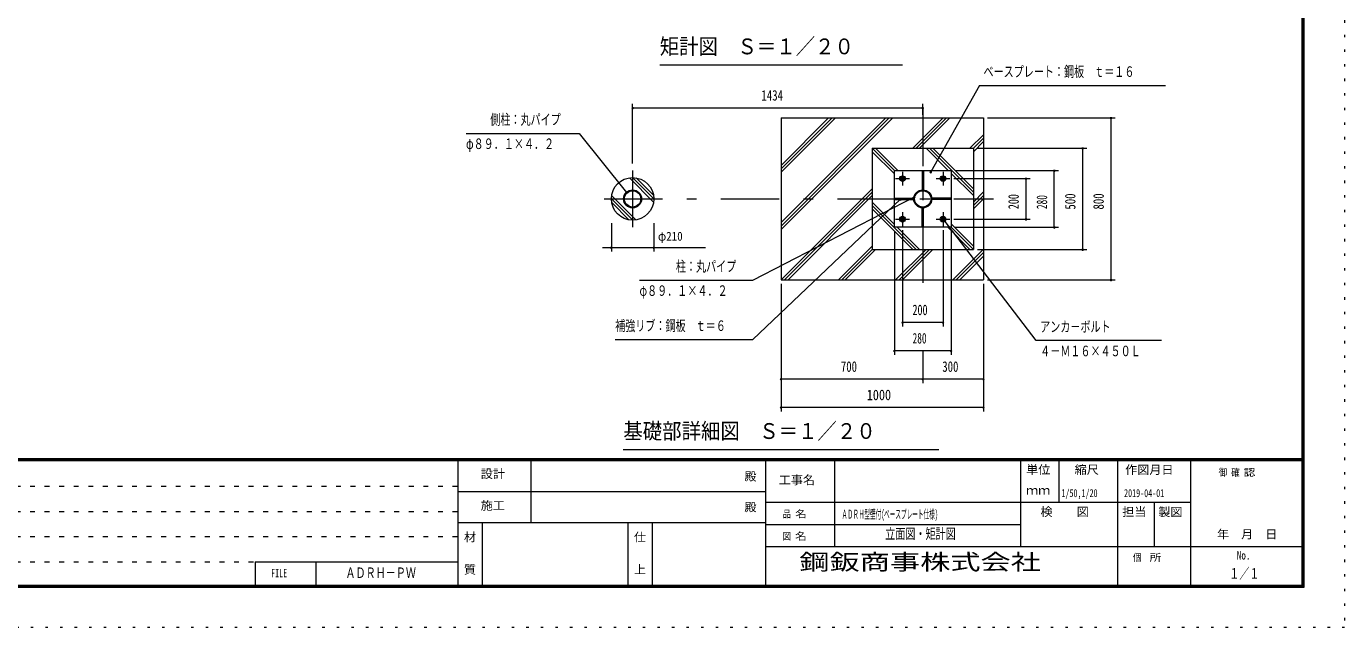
# Model space of a CAD drawing. Units: millimetres, scale not verified, with parts at other scales. Extents: x -26655 to 26659, y -10500 to 10500.
# Drawn here: x 10373 to 26659, y -10500 to -3075 of the extents above; entities that cross this region are included whole.
import ezdxf
from ezdxf.enums import TextEntityAlignment as Align

# ---------------------------------------------------------------- set-up
doc = ezdxf.new("R2010")
doc.units = ezdxf.units.MM
doc.header["$LTSCALE"] = 60
for name, pattern in [('USER1', [3, 1, -2]), ('USER3', [24, 12, -5, 2, -5]), ('USER4', [3, 0.5, -2.5])]:
    doc.linetypes.add(name, pattern=pattern)
doc.layers.add('0-1_0-F1TEXT', color=7, linetype='Continuous')
doc.layers.add('0-E_2-5DIM', color=7, linetype='Continuous')
for name, color, linetype, lineweight in [('0-6_2-02BOLD', 7, 'Continuous', 18), ('0-8_2-22CENTER', 3, 'USER3', 18), ('0-9_2-42THIN', 4, 'Continuous', 18), ('0-A_2-52DIM', 3, 'Continuous', 18), ('0-B_2-62HATCH', 2, 'Continuous', 18), ('0-C_F-F1PAPER', 5, 'Continuous', 18), ('0-D_F-E_J_ADD', 5, 'USER4', 18)]:
    doc.layers.add(name, color=color, linetype=linetype, lineweight=lineweight)
doc.styles.add('ＭＳ ゴシック', font='')
doc.styles.get('ＭＳ ゴシック').set_extended_font_data('MS Gothic')

msp = doc.modelspace()

# ---------------------------------------------------------------- linework, layer by layer
at = {"layer": '0-6_2-02BOLD'}
for p, q in [((19697.41, -4205.07), (19697.41, -6205.07)), ((20822.41, -4580.07), (22072.41, -4580.07)), ((22072.41, -4580.07), (22072.41, -5830.07)), ((21097.42, -5555.07), (21097.42, -4855.07)), ((21097.42, -4855.07), (21797.41, -4855.07)), ((21439.92, -4856.19), (21439.92, -5093.69)), ((21797.41, -4855.07), (21797.41, -5555.07)), ((21185.14, -4933.82), (21172.88, -4955.07)), ((21172.88, -4955.07), (21185.14, -4976.32)), ((21185.14, -4933.82), (21209.69, -4933.82)), ((21185.14, -4976.32), (21209.69, -4976.32)), ((21439.92, -5043.69), (21454.91, -5043.69)), ((21685.14, -4933.82), (21672.87, -4955.07)), ((21672.87, -4955.07), (21685.14, -4976.32)), ((21685.14, -4976.32), (21709.69, -4976.32)), ((21098.54, -5197.57), (21336.04, -5197.57)), ((21098.54, -5212.57), (21098.54, -5197.57)), ((21286.04, -5212.57), (21286.04, -5197.57)), ((21439.92, -5093.69), (21454.91, -5093.69)), ((21608.79, -5197.57), (21608.79, -5212.57)), ((21796.29, -5197.57), (21796.29, -5212.57)), ((21454.91, -5316.44), (21439.92, -5316.44)), ((21439.92, -5553.94), (21439.92, -5316.44)), ((21454.91, -5366.44), (21439.92, -5366.44)), ((21454.91, -5553.94), (21454.91, -5316.44)), ((21796.29, -5212.57), (21558.79, -5212.57)), ((21185.14, -5433.82), (21209.69, -5433.82)), ((21209.69, -5433.82), (21221.96, -5455.07)), ((21221.96, -5455.07), (21209.69, -5476.32)), ((21685.14, -5433.82), (21709.69, -5433.82)), ((21709.69, -5433.82), (21721.95, -5455.07)), ((21721.95, -5455.07), (21709.69, -5476.32)), ((21797.41, -5555.07), (21097.42, -5555.07)), ((21454.91, -5553.94), (21439.92, -5553.94)), ((19697.41, -6205.07), (22197.41, -6205.07))]:
    msp.add_line(p, q, dxfattribs=at)
for points in [[(19697.41, -4205.07), (22197.41, -4205.07), (22197.41, -6205.07)], [(20822.41, -4580.07), (20822.41, -5830.07), (22072.41, -5830.07)], [(21439.92, -4856.19), (21454.91, -4856.19), (21454.91, -5093.69)], [(21209.69, -4933.82), (21221.96, -4955.07), (21209.69, -4976.32)], [(21685.14, -4933.82), (21709.69, -4933.82), (21721.95, -4955.07), (21709.69, -4976.32)], [(21098.54, -5212.57), (21336.04, -5212.57), (21336.04, -5197.57)], [(21796.29, -5197.57), (21558.79, -5197.57), (21558.79, -5212.57)], [(21185.14, -5433.82), (21172.88, -5455.07), (21185.14, -5476.32), (21209.69, -5476.32)], [(21685.14, -5433.82), (21672.87, -5455.07), (21685.14, -5476.32), (21709.69, -5476.32)]]:
    msp.add_lwpolyline(points, dxfattribs=at)
for centre, radius in [((17862.42, -5205.07), 262.5), ((21197.42, -4955.07), 35), ((21197.42, -4955.07), 26.88), ((21197.42, -4955.07), 20.62), ((21197.42, -4955.07), 15), ((21697.41, -4955.07), 35), ((21697.41, -4955.07), 26.88), ((21697.41, -4955.07), 20.62), ((21697.41, -4955.07), 15), ((17862.42, -5205.07), 111.38), ((17862.42, -5205.07), 100.88), ((21447.41, -5205.07), 111.38), ((21447.41, -5205.07), 100.88), ((21197.42, -5455.07), 35), ((21197.42, -5455.07), 26.88), ((21197.42, -5455.07), 20.62), ((21197.42, -5455.07), 15), ((21697.41, -5455.07), 35), ((21697.41, -5455.07), 26.88), ((21697.41, -5455.07), 20.62), ((21697.41, -5455.07), 15)]:
    msp.add_circle(centre, radius, dxfattribs=at)
at = {"layer": '0-8_2-22CENTER'}
for p, q in [((21447.41, -4080.07), (21447.41, -6330.07)), ((17862.42, -4855.07), (17862.42, -5555.07)), ((21197.42, -4869.71), (21197.42, -5040.43)), ((21697.41, -4869.71), (21697.41, -5040.43)), ((21112.06, -4955.07), (21282.78, -4955.07)), ((21612.05, -4955.07), (21782.78, -4955.07)), ((17512.42, -5205.07), (22322.41, -5205.07)), ((21197.42, -5369.71), (21197.42, -5540.43)), ((21697.41, -5369.71), (21697.41, -5540.43)), ((21112.06, -5455.07), (21282.78, -5455.07)), ((21612.05, -5455.07), (21782.78, -5455.07))]:
    msp.add_line(p, q, dxfattribs=at)
at = {"layer": '0-9_2-42THIN'}
for centre in [(21197.42, -4955.07), (21697.41, -4955.07), (21197.42, -5455.07), (21697.41, -5455.07)]:
    msp.add_circle(centre, 11.25, dxfattribs=at)
at = {"layer": '0-A_2-52DIM'}
for p, q in [((21197.42, -3555.07), (18197.42, -3555.07)), ((22147.42, -3805.07), (21546.19, -4871.48)), ((22147.42, -3805.07), (24447.42, -3805.07)), ((17862.42, -4768.25), (17862.42, -4030.38)), ((21447.41, -4166.36), (21447.41, -4030.38)), ((17872.42, -4080.38), (17852.42, -4080.38)), ((17862.42, -4080.38), (21447.41, -4080.38)), ((21457.41, -4080.38), (21437.41, -4080.38)), ((22247.41, -4205.07), (23822.41, -4205.07)), ((23782.41, -4205.07), (23762.41, -4205.07)), ((23772.41, -4205.07), (23772.41, -6205.07)), ((15804.35, -4396.21), (17204.35, -4396.21)), ((17204.35, -4396.21), (17788.69, -5128.17)), ((22122.41, -4580.07), (23472.41, -4580.07)), ((23432.41, -4580.07), (23412.41, -4580.07)), ((23422.41, -4580.07), (23422.41, -5830.07)), ((21556.19, -4871.48), (21536.19, -4871.48)), ((21847.42, -4855.07), (23122.41, -4855.07)), ((23082.41, -4855.07), (23062.41, -4855.07)), ((23072.41, -5555.07), (23072.41, -4855.07)), ((21832.78, -4955.07), (22772.41, -4955.07)), ((22732.41, -4955.07), (22712.41, -4955.07)), ((22722.41, -4955.07), (22722.41, -5455.07)), ((17798.69, -5128.17), (17778.69, -5128.17)), ((19347.41, -6209.6), (21343.95, -5179.76)), ((19347.41, -6942.68), (21172.5, -5209.02)), ((21182.5, -5209.02), (21162.5, -5209.02)), ((21353.95, -5179.76), (21333.95, -5179.76)), ((17599.91, -5505.07), (17599.91, -5855.07)), ((18124.91, -5505.07), (18124.91, -5855.07)), ((21721.53, -5467.87), (21701.53, -5467.87)), ((21832.78, -5455.07), (22772.41, -5455.07)), ((22732.41, -5455.07), (22712.41, -5455.07)), ((21097.42, -5605.07), (21097.42, -7130.07)), ((21197.42, -5590.43), (21197.42, -6780.07)), ((21697.41, -5590.43), (21697.41, -6780.07)), ((21797.41, -5605.07), (21797.41, -7130.07)), ((21847.42, -5555.07), (23122.41, -5555.07)), ((23082.41, -5555.07), (23062.41, -5555.07)), ((17488.92, -5805.07), (18762.42, -5805.07)), ((17609.91, -5805.07), (17589.91, -5805.07)), ((18134.91, -5805.07), (18114.91, -5805.07)), ((22122.41, -5830.07), (23472.41, -5830.07)), ((23432.41, -5830.07), (23412.41, -5830.07)), ((17947.42, -6209.6), (19347.41, -6209.6)), ((19697.41, -6255.07), (19697.41, -7830.07)), ((22197.41, -6255.07), (22197.41, -7830.07)), ((22247.41, -6205.07), (23822.41, -6205.07)), ((23782.41, -6205.07), (23762.41, -6205.07)), ((21207.42, -6730.07), (21187.42, -6730.07)), ((21697.41, -6730.07), (21197.42, -6730.07)), ((21707.41, -6730.07), (21687.41, -6730.07)), ((17647.41, -6942.68), (19347.41, -6942.68)), ((21107.41, -7080.07), (21087.41, -7080.07)), ((21797.41, -7080.07), (21097.42, -7080.07)), ((21447.41, -7080.07), (21447.41, -7480.07)), ((21807.41, -7080.07), (21787.41, -7080.07)), ((19707.41, -7430.07), (19687.41, -7430.07)), ((22197.41, -7430.07), (19697.41, -7430.07)), ((21457.41, -7430.07), (21437.41, -7430.07)), ((22207.41, -7430.07), (22187.41, -7430.07)), ((19707.41, -7780.07), (19687.41, -7780.07)), ((22197.41, -7780.07), (19697.41, -7780.07)), ((22207.41, -7780.07), (22187.41, -7780.07)), ((21647.42, -8305.07), (17747.42, -8305.07))]:
    msp.add_line(p, q, dxfattribs=at)
msp.add_lwpolyline([(24397.41, -6955.07), (22847.42, -6955.07), (21711.53, -5467.87)], dxfattribs=at)
for centre in [(17862.42, -4080.38), (21447.41, -4080.38), (23772.41, -4205.07), (23422.41, -4580.07), (21546.19, -4871.48), (23072.41, -4855.07), (22722.41, -4955.07), (17788.69, -5128.17), (21172.5, -5209.02), (21343.95, -5179.76), (21711.53, -5467.87), (22722.41, -5455.07), (23072.41, -5555.07), (17599.91, -5805.07), (18124.91, -5805.07), (23422.41, -5830.07), (23772.41, -6205.07), (21197.42, -6730.07), (21697.41, -6730.07), (21097.41, -7080.07), (21797.41, -7080.07), (19697.41, -7430.07), (21447.41, -7430.07), (22197.41, -7430.07), (19697.41, -7780.07), (22197.41, -7780.07)]:
    msp.add_arc(centre, 10, 180, 0, dxfattribs=at)
at = {"layer": '0-B_2-62HATCH'}
for p, q in [((19697.41, -5583.28), (21075.63, -4205.07)), ((19697.41, -5540.86), (21033.2, -4205.07)), ((19697.41, -5498.43), (20990.77, -4205.07)), ((19697.41, -4876.18), (20368.52, -4205.07)), ((19697.41, -4833.75), (20326.1, -4205.07)), ((19697.41, -4791.32), (20283.67, -4205.07)), ((21322.88, -4580.07), (21697.88, -4205.07)), ((21365.31, -4580.07), (21740.31, -4205.07)), ((21407.73, -4580.07), (21782.73, -4205.07)), ((22029.99, -4580.07), (22197.41, -4412.64)), ((22072.41, -4580.07), (22197.41, -4455.07)), ((22072.41, -4622.5), (22197.41, -4497.5)), ((20822.41, -4580.07), (21097.42, -4855.07)), ((20822.41, -4622.49), (21097.42, -4897.5)), ((20864.84, -4580.07), (21139.84, -4855.07)), ((21487.1, -4580.07), (21762.09, -4855.07)), ((21529.52, -4580.07), (22072.41, -5122.96)), ((21571.95, -4580.07), (22072.41, -5080.53)), ((17822.21, -4945.67), (18121.82, -5245.27)), ((17861.54, -4942.57), (18124.91, -5205.94)), ((17907.95, -4946.55), (18120.94, -5159.54)), ((21797.41, -4890.39), (22072.41, -5165.39)), ((17599.92, -5204.2), (17863.29, -5467.57)), ((17603.01, -5164.87), (17902.61, -5464.47)), ((19697.88, -6205.07), (20822.41, -5080.54)), ((19740.31, -6205.07), (20822.41, -5122.96)), ((19782.73, -6205.07), (20822.41, -5165.39)), ((22072.41, -5244.75), (22197.41, -5119.75)), ((22072.41, -5287.18), (22197.41, -5162.18)), ((22072.41, -5329.6), (22197.41, -5204.6)), ((17603.9, -5250.6), (17816.88, -5463.59)), ((20822.41, -5244.75), (21097.42, -5519.75)), ((20822.41, -5287.17), (21365.31, -5830.07)), ((20822.41, -5329.6), (21322.88, -5830.07)), ((21797.41, -5512.64), (22072.41, -5787.64)), ((21132.73, -5555.07), (21407.73, -5830.07)), ((21754.99, -5555.07), (22029.99, -5830.07)), ((21797.41, -5555.07), (22072.41, -5830.07)), ((20404.99, -6205.07), (20822.41, -5787.64)), ((20447.42, -6205.07), (20822.42, -5830.07)), ((20489.84, -6205.07), (20864.84, -5830.07)), ((21112.1, -6205.07), (21487.1, -5830.07)), ((21154.52, -6205.07), (21529.52, -5830.07)), ((21196.95, -6205.07), (21571.95, -5830.07)), ((21819.2, -6205.07), (22197.41, -5826.86)), ((21861.63, -6205.07), (22197.41, -5869.28)), ((21904.06, -6205.07), (22197.41, -5911.71))]:
    msp.add_line(p, q, dxfattribs=at)
at = {"layer": '0-C_F-F1PAPER'}
for p, q in [((26156.32, -9997.5), (26156.32, 10097.5)), ((26133.83, -9975), (26133.83, 10075)), ((26143.82, -9985), (26143.82, 10085)), ((26148.83, -9990), (26148.83, 10090)), ((26153.83, -9995), (26153.83, 10095)), ((26133.83, -8415), (-2516.17, -8415)), ((26133.83, -8417.5), (-2516.17, -8417.5)), ((26133.83, -8420), (-2516.17, -8420)), ((26133.83, -8422.5), (-2516.17, -8422.5)), ((26133.83, -8425), (-2516.17, -8425)), ((26133.83, -8427.5), (-2516.17, -8427.5)), ((26133.83, -8430), (-2516.17, -8430)), ((26133.83, -8432.5), (-2516.17, -8432.5)), ((26133.83, -8435), (-2516.17, -8435)), ((26133.83, -8437.5), (-2516.17, -8437.5)), ((26133.83, -8440), (-2516.17, -8440)), ((15708.83, -10000), (15708.83, -8440)), ((16608.83, -9200), (16608.83, -8440)), ((19508.83, -10000), (19508.83, -8440)), ((20358.83, -9500), (20358.83, -8440)), ((22658.83, -9500), (22658.83, -8440)), ((23133.83, -8950), (23133.83, -8440)), ((23858.83, -10000), (23858.83, -8440)), ((24758.83, -10000), (24758.83, -8440)), ((15708.83, -8820), (19508.83, -8820)), ((19508.83, -8950), (24758.83, -8950)), ((24308.83, -9500), (24308.83, -8950)), ((15708.83, -9200), (19508.83, -9200)), ((16008.83, -10000), (16008.83, -9200)), ((17808.83, -10000), (17808.83, -9200)), ((18108.83, -10000), (18108.83, -9200)), ((19508.83, -9225), (22658.83, -9225)), ((19508.83, -9500), (26158.83, -9500)), ((13200.83, -9688), (15708.83, -9688)), ((13200.83, -9688), (13200.83, -10000)), ((13950.83, -9688), (13950.83, -10000)), ((-2538.67, -9997.5), (26156.32, -9997.5)), ((-2536.17, -9995), (26153.83, -9995)), ((-2531.17, -9990), (26148.83, -9990)), ((-2526.17, -9985), (26143.82, -9985)), ((-2516.17, -9975), (26133.83, -9975))]:
    msp.add_line(p, q, dxfattribs=at)
at = {"layer": '0-C_F-F1PAPER', "color": 6, "linetype": 'USER1'}
for p, q in [((-2541.17, -8752), (15708.83, -8752)), ((-2541.17, -9064), (15708.83, -9064)), ((-2541.17, -9376), (15708.83, -9376)), ((-2541.17, -9688), (13200.83, -9688))]:
    msp.add_line(p, q, dxfattribs=at)
at = {"layer": '0-C_F-F1PAPER'}
for points in [[(-2541.17, -10000), (26158.83, -10000), (26158.83, 10100)], [(-2533.67, 10092.5), (-2533.67, -9992.5), (26151.32, -9992.5), (26151.32, 10092.5)], [(-2528.67, 10087.5), (-2528.67, -9987.5), (26146.33, -9987.5), (26146.33, 10087.5)], [(-2523.67, 10082.5), (-2523.67, -9982.5), (26141.33, -9982.5), (26141.33, 10082.5)], [(-2521.17, 10080), (-2521.17, -9980), (26138.82, -9980), (26138.82, 10080)], [(-2518.67, 10077.5), (-2518.67, -9977.5), (26136.33, -9977.5), (26136.33, 10077.5)]]:
    msp.add_lwpolyline(points, dxfattribs=at)
at = {"layer": '0-D_F-E_J_ADD'}
for p, q in [((26658.83, 10500), (26658.83, -10500)), ((26658.83, -10500), (-3041.17, -10500))]:
    msp.add_line(p, q, dxfattribs=at)

# ---------------------------------------------------------------- texts
at = {"layer": '0-1_0-F1TEXT', "style": 'ＭＳ ゴシック'}
for s, height, width, p in [('1/50,1/20', 97.68, 0.65, (23160.01, -8916.7)), ('2019-04-01', 97.68, 0.65, (23933.83, -8916.7)), ('ＡＤＲＨ型壁付(', 110.7, 0.45, (20446.33, -9187.5)), ('ベースプレート仕様)', 110.7, 0.45, (20968.42, -9187.5)), ('立面図・矩計図', 130.2, 0.7, (20983.83, -9444.74)), ('ＡＤＲＨ－ＰＷ', 130.2, 0.7, (14315.42, -9926.24)), ('１／１', 130.2, 0.7, (25233.83, -9934.49))]:
    msp.add_text(s, height=height, dxfattribs=dict(at, width=width)).set_placement(p, align=Align.BOTTOM_LEFT)
at = {"layer": '0-A_2-52DIM', "color": 7, "style": 'ＭＳ ゴシック'}
for s, height, width, p in [('矩計図\u3000Ｓ＝１／２０', 195.4, 0.9, (18197.42, -3478.42)), ('ベースプレート：鋼板\u3000ｔ＝１６', 130.2, 0.7, (22197.42, -3737.31)), ('1434', 130.2, 0.75, (19454.4, -4030.38)), ('側柱：丸パイプ', 130.2, 0.7, (16104.35, -4328.45)), ('φ８９．１×４．２', 130.2, 0.7, (15804.35, -4628.45)), ('φ210', 110.7, 0.9, (18174.91, -5755.07)), ('柱：丸パイプ', 130.2, 0.7, (18397.41, -6141.84)), ('φ８９．１×４．２', 130.2, 0.7, (17947.41, -6441.84)), ('200', 130.2, 0.7, (21320.15, -6680.07)), ('補強リブ：鋼板\u3000ｔ＝６', 130.2, 0.7, (17647.41, -6874.92)), ('アンカ－ボルト', 130.2, 0.7, (22897.41, -6887.3)), ('280', 130.2, 0.65, (21321.47, -7030.07)), ('４－Ｍ１６×４５０Ｌ', 130.2, 0.7, (22897.41, -7187.3)), ('700', 130.2, 0.75, (20435.41, -7380.07)), ('300', 130.2, 0.75, (21688.31, -7380.07)), ('1000', 130.2, 0.85, (20754.61, -7730.07)), ('基礎部詳細図\u3000Ｓ＝１／２０', 195.4, 0.9, (17747.41, -8228.42))]:
    msp.add_text(s, height=height, dxfattribs=dict(at, width=width)).set_placement(p, align=Align.BOTTOM_LEFT)
for s, width, p in [('200', 0.7, (22672.41, -5332.33)), ('280', 0.65, (23022.41, -5331.01)), ('500', 0.75, (23372.41, -5337.51)), ('800', 0.75, (23722.41, -5336.47))]:
    msp.add_text(s, height=130.2, rotation=90, dxfattribs=dict(at, width=width)).set_placement(p, align=Align.BOTTOM_LEFT)
at = {"layer": '0-C_F-F1PAPER', "color": 7, "style": 'ＭＳ ゴシック'}
for s, height, width, p in [('設計', 104.2, 1.05, (15986.33, -8683.83)), ('殿', 104.2, 1.05, (19243.83, -8715.79)), ('工事名', 104.2, 1.05, (19668.83, -8760.79)), ('単位', 104.2, 1.05, (22723.83, -8633.29)), ('縮尺', 104.2, 1.05, (23323.83, -8633.29)), ('作図月日', 104.2, 1.05, (23947.72, -8634.31)), ('御 ', 88.56, 0.85, (25101.58, -8654.43)), ('確 ', 88.56, 0.85, (25255.97, -8654.43)), ('認', 88.56, 1.2, (25410.35, -8654.43)), ('ｍｍ', 104.2, 1.05, (22723.83, -8888.29)), ('施工', 104.2, 1.05, (15986.33, -9075.79)), ('殿', 104.2, 1.05, (19243.83, -9095.79)), ('品 ', 88.56, 0.85, (19715.08, -9167.5)), ('名', 88.56, 1.2, (19869.46, -9167.5)), ('検\u3000\u3000図', 104.2, 1.05, (22901.33, -9153.29)), ('担当', 104.2, 1.05, (23911.33, -9153.29)), ('製図', 104.2, 1.05, (24357.31, -9155.74)), ('\u3000年\u3000月\u3000日', 104.2, 1.05, (24932.57, -9430.22)), ('材', 104.2, 1.05, (15778.83, -9465.79)), ('仕', 104.2, 1.05, (17878.83, -9465.79)), ('図 ', 88.56, 0.85, (19715.08, -9442.5)), ('名', 88.56, 1.2, (19869.46, -9442.5)), ('個  ', 88.56, 0.85, (24043.83, -9705)), ('所', 88.56, 1.2, (24249.68, -9705)), ('No.', 104.2, 0.8, (25326.33, -9690.79)), ('質', 104.2, 1.05, (15778.83, -9865.79)), ('上', 104.2, 1.05, (17878.83, -9865.79)), ('FILE', 104.2, 0.7, (13397.08, -9909.79))]:
    msp.add_text(s, height=height, dxfattribs=dict(at, width=width)).set_placement(p, align=Align.BOTTOM_LEFT)
at = {"layer": '0-E_2-5DIM', "style": 'ＭＳ ゴシック', "width": 1.4}
msp.add_text('鋼鈑商事株式会社', height=195.4, dxfattribs=at).set_placement((19922.04, -9845.37), align=Align.BOTTOM_LEFT)

doc.saveas('drawing.dxf')
